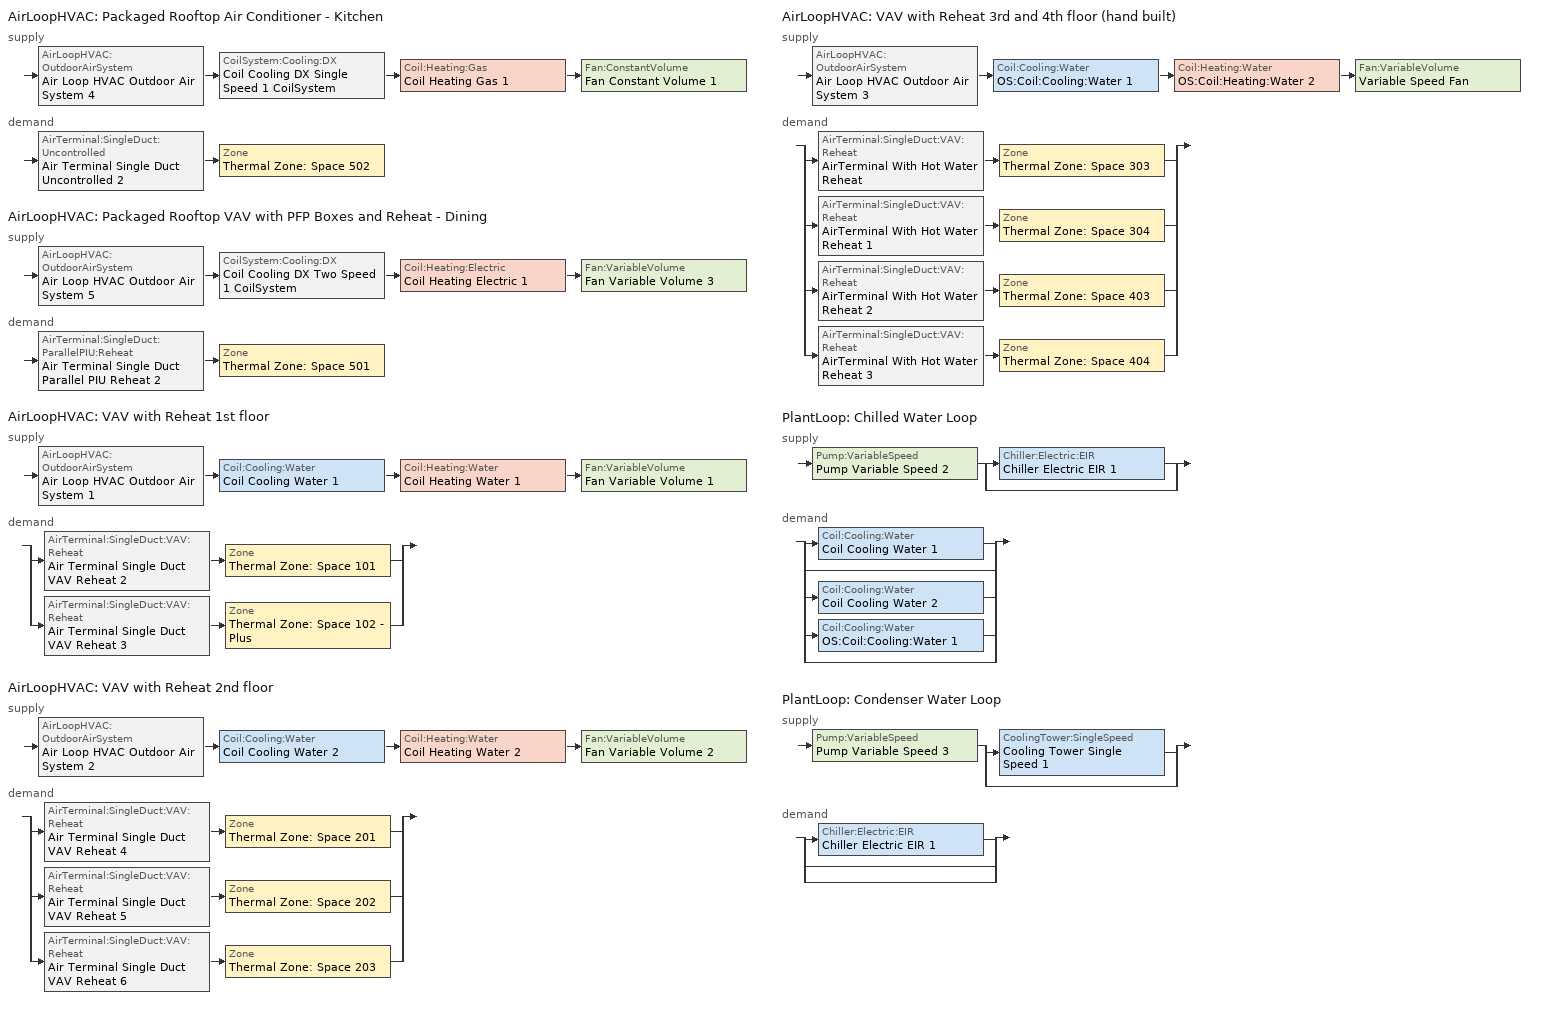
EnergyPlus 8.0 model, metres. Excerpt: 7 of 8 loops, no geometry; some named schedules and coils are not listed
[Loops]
AirLoopHVAC 'Packaged Rooftop Air Conditioner - Kitchen'
 supply: AirLoopHVAC:OutdoorAirSystem 'Air Loop HVAC Outdoor Air System 4' > CoilSystem:Cooling:DX 'Coil Cooling DX Single Speed 1 CoilSystem' > Coil:Heating:Gas 'Coil Heating Gas 1' > Fan:ConstantVolume 'Fan Constant Volume 1'
 demand: AirTerminal:SingleDuct:Uncontrolled 'Air Terminal Single Duct Uncontrolled 2' > Zone 'Thermal Zone: Space 502'
AirLoopHVAC 'Packaged Rooftop VAV with PFP Boxes and Reheat - Dining'
 supply: AirLoopHVAC:OutdoorAirSystem 'Air Loop HVAC Outdoor Air System 5' > CoilSystem:Cooling:DX 'Coil Cooling DX Two Speed 1 CoilSystem' > Coil:Heating:Electric 'Coil Heating Electric 1' > Fan:VariableVolume 'Fan Variable Volume 3'
 demand: AirTerminal:SingleDuct:ParallelPIU:Reheat 'Air Terminal Single Duct Parallel PIU Reheat 2' > Zone 'Thermal Zone: Space 501'
AirLoopHVAC 'VAV with Reheat 1st floor'
 supply: AirLoopHVAC:OutdoorAirSystem 'Air Loop HVAC Outdoor Air System 1' > Coil:Cooling:Water 'Coil Cooling Water 1' > Coil:Heating:Water 'Coil Heating Water 1' > Fan:VariableVolume 'Fan Variable Volume 1'
 demand: split
  | AirTerminal:SingleDuct:VAV:Reheat 'Air Terminal Single Duct VAV Reheat 2' > Zone 'Thermal Zone: Space 101'
  | AirTerminal:SingleDuct:VAV:Reheat 'Air Terminal Single Duct VAV Reheat 3' > Zone 'Thermal Zone: Space 102 - Plus'
AirLoopHVAC 'VAV with Reheat 2nd floor'
 supply: AirLoopHVAC:OutdoorAirSystem 'Air Loop HVAC Outdoor Air System 2' > Coil:Cooling:Water 'Coil Cooling Water 2' > Coil:Heating:Water 'Coil Heating Water 2' > Fan:VariableVolume 'Fan Variable Volume 2'
 demand: split
  | AirTerminal:SingleDuct:VAV:Reheat 'Air Terminal Single Duct VAV Reheat 4' > Zone 'Thermal Zone: Space 201'
  | AirTerminal:SingleDuct:VAV:Reheat 'Air Terminal Single Duct VAV Reheat 5' > Zone 'Thermal Zone: Space 202'
  | AirTerminal:SingleDuct:VAV:Reheat 'Air Terminal Single Duct VAV Reheat 6' > Zone 'Thermal Zone: Space 203'
AirLoopHVAC 'VAV with Reheat 3rd and 4th floor (hand built)'
 supply: AirLoopHVAC:OutdoorAirSystem 'Air Loop HVAC Outdoor Air System 3' > Coil:Cooling:Water 'OS:Coil:Cooling:Water 1' > Coil:Heating:Water 'OS:Coil:Heating:Water 2' > Fan:VariableVolume 'Variable Speed Fan'
 demand: split
  | AirTerminal:SingleDuct:VAV:Reheat 'AirTerminal With Hot Water Reheat' > Zone 'Thermal Zone: Space 303'
  | AirTerminal:SingleDuct:VAV:Reheat 'AirTerminal With Hot Water Reheat 1' > Zone 'Thermal Zone: Space 304'
  | AirTerminal:SingleDuct:VAV:Reheat 'AirTerminal With Hot Water Reheat 2' > Zone 'Thermal Zone: Space 403'
  | AirTerminal:SingleDuct:VAV:Reheat 'AirTerminal With Hot Water Reheat 3' > Zone 'Thermal Zone: Space 404'
PlantLoop 'Chilled Water Loop'
 supply: Pump:VariableSpeed 'Pump Variable Speed 2' > split
  | Chiller:Electric:EIR 'Chiller Electric EIR 1'
  | bypass
 demand: split
  | Coil:Cooling:Water 'Coil Cooling Water 1'
  | bypass
  | Coil:Cooling:Water 'Coil Cooling Water 2'
  | Coil:Cooling:Water 'OS:Coil:Cooling:Water 1'
  | bypass
PlantLoop 'Condenser Water Loop'
 supply: Pump:VariableSpeed 'Pump Variable Speed 3' > split
  | CoolingTower:SingleSpeed 'Cooling Tower Single Speed 1'
  | bypass
 demand: split
  | Chiller:Electric:EIR 'Chiller Electric EIR 1'
  | bypass
  | bypass
[ZoneControl:Thermostat] Control Object Type 1=ThermostatSetpoint:DualSetpoint
Name | Zone or ZoneList | Control Type Schedule | Control Name 1
Thermal Zone: Space 101 Thermostat | Thermal Zone: Space 101 | Thermal Zone: Space 101 Thermostat Schedule | Thermostat Setpoint Dual Setpoint 1
Thermal Zone: Space 102 - Plus Thermostat | Thermal Zone: Space 102 - Plus | Thermal Zone: Space 102 - Plus Thermostat Schedule | LargeHotel Thermostat
Thermal Zone: Space 201 Thermostat | Thermal Zone: Space 201 | Thermal Zone: Space 201 Thermostat Schedule | Thermostat Setpoint Dual Setpoint 2
Thermal Zone: Space 202 Thermostat | Thermal Zone: Space 202 | Thermal Zone: Space 202 Thermostat Schedule | Thermostat Setpoint Dual Setpoint 3
Thermal Zone: Space 203 Thermostat | Thermal Zone: Space 203 | Thermal Zone: Space 203 Thermostat Schedule | Thermostat Setpoint Dual Setpoint 4
Thermal Zone: Space 303 Thermostat | Thermal Zone: Space 303 | Thermal Zone: Space 303 Thermostat Schedule | LargeHotel Corr Thermostat
Thermal Zone: Space 304 Thermostat | Thermal Zone: Space 304 | Thermal Zone: Space 304 Thermostat Schedule | Thermostat Setpoint Dual Setpoint 5
Thermal Zone: Space 403 Thermostat | Thermal Zone: Space 403 | Thermal Zone: Space 403 Thermostat Schedule | LargeHotel Corr Thermostat
Thermal Zone: Space 404 Thermostat | Thermal Zone: Space 404 | Thermal Zone: Space 404 Thermostat Schedule | Thermostat Setpoint Dual Setpoint 6
Thermal Zone: Space 501 Thermostat | Thermal Zone: Space 501 | Thermal Zone: Space 501 Thermostat Schedule | Thermostat Setpoint Dual Setpoint 7
Thermal Zone: Space 502 Thermostat | Thermal Zone: Space 502 | Thermal Zone: Space 502 Thermostat Schedule | Thermostat Setpoint Dual Setpoint 8
[ThermostatSetpoint:DualSetpoint]
Name | Heating Setpoint Temperature Schedule | Cooling Setpoint Temperature Schedule
Thermostat Setpoint Dual Setpoint 1 | SuperMarket HtgSetp | SuperMarket ClgSetp
LargeHotel Thermostat | LargeHotel HtgSetp | LargeHotel ClgSetp
Thermostat Setpoint Dual Setpoint 2 | Medium Office HtgSetp | Medium Office ClgSetp
Thermostat Setpoint Dual Setpoint 3 | Medium Office HtgSetp 1 | Medium Office ClgSetp 1
Thermostat Setpoint Dual Setpoint 4 | Medium Office HtgSetp 2 | Medium Office ClgSetp 2
LargeHotel Corr Thermostat | LargeHotel Corr HtgSetp | LargeHotel Corr ClgSetp
Thermostat Setpoint Dual Setpoint 5 | Medium Office HtgSetp 3 | Medium Office ClgSetp 3
Thermostat Setpoint Dual Setpoint 6 | Medium Office HtgSetp 4 | Medium Office ClgSetp 4
Thermostat Setpoint Dual Setpoint 7 | FullServiceRestaurant HtgSetp | FullServiceRestaurant ClgSetp
Thermostat Setpoint Dual Setpoint 8 | FullServiceRestaurant HtgSetp Kitchen | FullServiceRestaurant ClgSetp Kitchen
[AirTerminal:SingleDuct:VAV:Reheat] Maximum Air Flow Rate {m3/s}=Autosize; Zone Minimum Air Flow Input Method=Constant; Constant Minimum Air Flow Fraction=0.3; Fixed Minimum Air Flow Rate {m3/s}=0.3; Maximum Hot Water or Steam Flow Rate {m3/s}=Autosize; Minimum Hot Water or Steam Flow Rate {m3/s}=0; Convergence Tolerance=0.001; Damper Heating Action=Normal; Maximum Flow per Zone Floor Area During Reheat {m3/s-m2}=Autocalculate; Maximum Flow Fraction During Reheat=Autocalculate; Maximum Reheat Air Temperature {C}=35
Name | Availability Schedule | Reheat Coil
Air Terminal Single Duct VAV Reheat 2 | Always On Discrete | Coil Heating Water 3
Air Terminal Single Duct VAV Reheat 3 | Always On Discrete | Coil Heating Water 4
Air Terminal Single Duct VAV Reheat 4 | Always On Discrete | Coil Heating Water 6
Air Terminal Single Duct VAV Reheat 5 | Always On Discrete | Coil Heating Water 7
Air Terminal Single Duct VAV Reheat 6 | Always On Discrete | Coil Heating Water 8
AirTerminal With Hot Water Reheat | Always On Discrete 5 | OS:Coil:Heating:Water 1
AirTerminal With Hot Water Reheat 1 | Always On Discrete 7 | OS:Coil:Heating:Water 3
AirTerminal With Hot Water Reheat 2 | Always On Discrete 9 | OS:Coil:Heating:Water 4
AirTerminal With Hot Water Reheat 3 | Always On Discrete 11 | OS:Coil:Heating:Water 5
[Coil:Heating:Water] U-Factor Times Area Value {W/K}=Autosize; Maximum Water Flow Rate {m3/s}=Autosize; Performance Input Method=UFactorTimesAreaAndDesignWaterFlowRate; Rated Capacity {W}=Autosize; Rated Inlet Water Temperature {C}=82.2; Rated Inlet Air Temperature {C}=16.6; Rated Outlet Water Temperature {C}=71.1; Rated Outlet Air Temperature {C}=32.2; Rated Ratio for Air and Water Convection=0.5
Name | Availability Schedule
Coil Heating Water 1; Coil Heating Water 2 | Always On Discrete
OS:Coil:Heating:Water 2 | Always On Discrete 3
[Zone equipment]
Thermal Zone: Space 101: Air Terminal Single Duct VAV Reheat 2
Thermal Zone: Space 102 - Plus: Air Terminal Single Duct VAV Reheat 3
Thermal Zone: Space 201: Air Terminal Single Duct VAV Reheat 4
Thermal Zone: Space 202: Air Terminal Single Duct VAV Reheat 5
Thermal Zone: Space 203: Air Terminal Single Duct VAV Reheat 6
Thermal Zone: Space 303: AirTerminal With Hot Water Reheat
Thermal Zone: Space 304: AirTerminal With Hot Water Reheat 1
Thermal Zone: Space 403: AirTerminal With Hot Water Reheat 2
Thermal Zone: Space 404: AirTerminal With Hot Water Reheat 3
Thermal Zone: Space 501: Air Terminal Single Duct Parallel PIU Reheat 2
Thermal Zone: Space 502: Air Terminal Single Duct Uncontrolled 2
[Sizing:Zone] Zone Cooling Design Supply Air Temperature Input Method=SupplyAirTemperature; Zone Cooling Design Supply Air Temperature {C}=14; Zone Heating Design Supply Air Temperature Input Method=SupplyAirTemperature; Zone Heating Design Supply Air Temperature {C}=40; Zone Cooling Design Supply Air Humidity Ratio {kgWater/kgDryAir}=0.0085; Zone Heating Design Supply Air Humidity Ratio {kgWater/kgDryAir}=0.008; Cooling Design Air Flow Method=DesignDay; Cooling Design Air Flow Rate {m3/s}=0; Cooling Minimum Air Flow per Zone Floor Area {m3/s-m2}=0.000762; Cooling Minimum Air Flow {m3/s}=0; Cooling Minimum Air Flow Fraction=0; Heating Design Air Flow Method=DesignDay; Heating Design Air Flow Rate {m3/s}=0; Heating Maximum Air Flow per Zone Floor Area {m3/s-m2}=0.002032; Heating Maximum Air Flow {m3/s}=0.141576; Heating Maximum Air Flow Fraction=0.3
Name | Design Specification Outdoor Air Object | Design Specification Zone Air Distribution Object
Thermal Zone: Space 101 | CBECS_1980-2004 ClimateZone 1-8 SuperMarket Sales/Produce Ventilation | Thermal Zone: Space 101 Design Spec Zone Air Dist
Thermal Zone: Space 102 - Plus | LargeHotel Lobby Outdoor Air | Thermal Zone: Space 102 - Plus Design Spec Zone Air Dist
Thermal Zone: Space 201 | CBECS_1980-2004 ClimateZone 1-8 MediumOffice WholeBuilding Ventilation | Thermal Zone: Space 201 Design Spec Zone Air Dist
Thermal Zone: Space 202 | CBECS_1980-2004 ClimateZone 1-8 MediumOffice WholeBuilding Ventilation | Thermal Zone: Space 202 Design Spec Zone Air Dist
Thermal Zone: Space 203 | CBECS_1980-2004 ClimateZone 1-8 MediumOffice WholeBuilding Ventilation | Thermal Zone: Space 203 Design Spec Zone Air Dist
Thermal Zone: Space 303 | LargeHotel Corridor Outdoor Air | Thermal Zone: Space 303 Design Spec Zone Air Dist
Thermal Zone: Space 304 | CBECS_1980-2004 ClimateZone 1-8 MediumOffice WholeBuilding Ventilation | Thermal Zone: Space 304 Design Spec Zone Air Dist
Thermal Zone: Space 403 | LargeHotel Corridor Outdoor Air | Thermal Zone: Space 403 Design Spec Zone Air Dist
Thermal Zone: Space 404 | CBECS_1980-2004 ClimateZone 1-8 MediumOffice WholeBuilding Ventilation | Thermal Zone: Space 404 Design Spec Zone Air Dist
Thermal Zone: Space 501 | CBECS_1980-2004 ClimateZone 1-8 FullServiceRestaurant Dining Ventilation | Thermal Zone: Space 501 Design Spec Zone Air Dist
Thermal Zone: Space 502 | CBECS_1980-2004 ClimateZone 1-8 FullServiceRestaurant Kitchen Ventilation | Thermal Zone: Space 502 Design Spec Zone Air Dist
[DesignSpecification:ZoneAirDistribution] Zone Air Distribution Effectiveness in Cooling Mode=1; Zone Air Distribution Effectiveness in Heating Mode=1
Thermal Zone: Space 101 Design Spec Zone Air Dist; Thermal Zone: Space 102 - Plus Design Spec Zone Air Dist; Thermal Zone: Space 201 Design Spec Zone Air Dist; Thermal Zone: Space 202 Design Spec Zone Air Dist; Thermal Zone: Space 203 Design Spec Zone Air Dist; Thermal Zone: Space 303 Design Spec Zone Air Dist; Thermal Zone: Space 304 Design Spec Zone Air Dist; Thermal Zone: Space 403 Design Spec Zone Air Dist; Thermal Zone: Space 404 Design Spec Zone Air Dist; Thermal Zone: Space 501 Design Spec Zone Air Dist; Thermal Zone: Space 502 Design Spec Zone Air Dist
[Controller:MechanicalVentilation] Demand Controlled Ventilation=No; System Outdoor Air Method=ZoneSum
Name | Availability Schedule | Zone Name 1 | Design Specification Outdoor Air Object Name 1 | Design Specification Zone Air Distribution Object Name 1 | Zone Name 2 | Design Specification Outdoor Air Object Name 2 | Design Specification Zone Air Distribution Object Name 2 | Zone Name 3 | Design Specification Outdoor Air Object Name 3 | Design Specification Zone Air Distribution Object Name 3 | Zone Name 4 | Design Specification Outdoor Air Object Name 4 | Design Specification Zone Air Distribution Object Name 4
Controller Mechanical Ventilation 1 | Always On Discrete | Thermal Zone: Space 101 | CBECS_1980-2004 ClimateZone 1-8 SuperMarket Sales/Produce Ventilation | Thermal Zone: Space 101 Design Spec Zone Air Dist | Thermal Zone: Space 102 - Plus | LargeHotel Lobby Outdoor Air | Thermal Zone: Space 102 - Plus Design Spec Zone Air Dist
Controller Mechanical Ventilation 2 | Always On Discrete | Thermal Zone: Space 201 | CBECS_1980-2004 ClimateZone 1-8 MediumOffice WholeBuilding Ventilation | Thermal Zone: Space 201 Design Spec Zone Air Dist | Thermal Zone: Space 202 | CBECS_1980-2004 ClimateZone 1-8 MediumOffice WholeBuilding Ventilation | Thermal Zone: Space 202 Design Spec Zone Air Dist | Thermal Zone: Space 203 | CBECS_1980-2004 ClimateZone 1-8 MediumOffice WholeBuilding Ventilation | Thermal Zone: Space 203 Design Spec Zone Air Dist
Controller Mechanical Ventilation 3 | Always On Discrete 1 | Thermal Zone: Space 303 | LargeHotel Corridor Outdoor Air | Thermal Zone: Space 303 Design Spec Zone Air Dist | Thermal Zone: Space 304 | CBECS_1980-2004 ClimateZone 1-8 MediumOffice WholeBuilding Ventilation | Thermal Zone: Space 304 Design Spec Zone Air Dist | Thermal Zone: Space 403 | LargeHotel Corridor Outdoor Air | Thermal Zone: Space 403 Design Spec Zone Air Dist | Thermal Zone: Space 404 | CBECS_1980-2004 ClimateZone 1-8 MediumOffice WholeBuilding Ventilation | Thermal Zone: Space 404 Design Spec Zone Air Dist
Controller Mechanical Ventilation 5 | Always On Discrete | Thermal Zone: Space 501 | CBECS_1980-2004 ClimateZone 1-8 FullServiceRestaurant Dining Ventilation | Thermal Zone: Space 501 Design Spec Zone Air Dist
Controller Mechanical Ventilation 4 | Always On Discrete | Thermal Zone: Space 502 | CBECS_1980-2004 ClimateZone 1-8 FullServiceRestaurant Kitchen Ventilation | Thermal Zone: Space 502 Design Spec Zone Air Dist
[DesignSpecification:OutdoorAir] Outdoor Air Method=Sum; Outdoor Air Flow per Zone {m3/s}=0; Outdoor Air Flow Air Changes per Hour {1/hr}=0
Name | Outdoor Air Flow per Person {m3/s-person} | Outdoor Air Flow per Zone Floor Area {m3/s-m2}
CBECS_1980-2004 ClimateZone 1-8 SuperMarket Sales/Produce Ventilation; CBECS_1980-2004 ClimateZone 1-8 FullServiceRestaurant Kitchen Ventilation | 0.00707921 | 0
LargeHotel Lobby Outdoor Air | 0.0107645 | 0
CBECS_1980-2004 ClimateZone 1-8 MediumOffice WholeBuilding Ventilation; CBECS_1980-2004 ClimateZone 1-8 FullServiceRestaurant Dining Ventilation | 0.00943895 | 0
LargeHotel Corridor Outdoor Air | 0 | 0.000254
[Fan:ConstantVolume] Availability Schedule=Always On Discrete; Fan Efficiency=0.7; Maximum Flow Rate {m3/s}=AutoSize; Motor Efficiency=0.9; Motor In Airstream Fraction=1
Name | Pressure Rise {Pa}
Fan Constant Volume 3 | 300
Fan Constant Volume 1 | 500
[Coil:Cooling:DX:SingleSpeed]
Coil Cooling DX Single Speed 1: Availability Schedule=Always On Discrete; Rated Total Cooling Capacity {W}=Autosize; Rated Sensible Heat Ratio=Autosize; Rated COP {W/W}=3; Rated Air Flow Rate {m3/s}=Autosize; Rated Evaporator Fan Power Per Volume Flow Rate {W/(m3/s)}=773.3; Total Cooling Capacity Function of Temperature Curve=Curve Biquadratic 3; Total Cooling Capacity Function of Flow Fraction Curve=Curve Quadratic 2; Energy Input Ratio Function of Temperature Curve=Curve Biquadratic 4; Energy Input Ratio Function of Flow Fraction Curve=Curve Quadratic 3; Part Load Fraction Correlation Curve=Curve Quadratic 4; Condenser Type=AirCooled; Evaporative Condenser Effectiveness=0; Crankcase Heater Capacity {W}=0; Maximum Outdoor Dry-Bulb Temperature for Crankcase Heater Operation {C}=0; Basin Heater Capacity {W/K}=0; Basin Heater Setpoint Temperature {C}=10
[Coil:Heating:Electric] Availability Schedule=Always On Discrete; Efficiency=1; Nominal Capacity {W}=Autosize
Coil Heating Electric 3; Coil Heating Electric 1
[AirTerminal:SingleDuct:ParallelPIU:Reheat]
Air Terminal Single Duct Parallel PIU Reheat 2: Availability Schedule=Always On Discrete; Maximum Primary Air Flow Rate {m3/s}=Autosize; Maximum Secondary Air Flow Rate {m3/s}=Autosize; Minimum Primary Air Flow Fraction=Autosize; Fan On Flow Fraction=Autosize; Fan=Fan Constant Volume 3; Reheat Coil=Coil Heating Electric 3; Maximum Hot Water or Steam Flow Rate {m3/s}=Autosize; Minimum Hot Water or Steam Flow Rate {m3/s}=0; Convergence Tolerance=0.001
[AirTerminal:SingleDuct:Uncontrolled]
Air Terminal Single Duct Uncontrolled 2: Availability Schedule=Always On Discrete; Maximum Air Flow Rate {m3/s}=AutoSize
[AirLoopHVAC] Design Supply Air Flow Rate {m3/s}=AutoSize
Packaged Rooftop Air Conditioner - Kitchen; Packaged Rooftop VAV with PFP Boxes and Reheat - Dining; VAV with Reheat 1st floor; VAV with Reheat 2nd floor; VAV with Reheat 3rd and 4th floor (hand built)
[Sizing:System] Type of Load to Size On=Sensible; Design Outdoor Air Flow Rate {m3/s}=Autosize; Preheat Design Temperature {C}=7; Preheat Design Humidity Ratio {kgWater/kgDryAir}=0.008; Precool Design Temperature {C}=12.8; Precool Design Humidity Ratio {kgWater/kgDryAir}=0.008; Central Cooling Design Supply Air Temperature {C}=12.8; Sizing Option=NonCoincident; 100% Outdoor Air in Cooling=Yes; 100% Outdoor Air in Heating=Yes; Central Cooling Design Supply Air Humidity Ratio {kgWater/kgDryAir}=0.0085; Central Heating Design Supply Air Humidity Ratio {kgWater/kgDryAir}=0.008; Cooling Design Air Flow Method=DesignDay; Cooling Design Air Flow Rate {m3/s}=0; Heating Design Air Flow Method=DesignDay; Heating Design Air Flow Rate {m3/s}=0; System Outdoor Air Method=ZoneSum
Name | Minimum System Air Flow Ratio | Central Heating Design Supply Air Temperature {C}
Packaged Rooftop Air Conditioner - Kitchen | 1 | 40
Packaged Rooftop VAV with PFP Boxes and Reheat - Dining; VAV with Reheat 3rd and 4th floor (hand built) | 0.3 | 16.7
VAV with Reheat 1st floor; VAV with Reheat 2nd floor | 0.3 | 12.8
[Controller:OutdoorAir] Minimum Outdoor Air Flow Rate {m3/s}=Autosize; Maximum Outdoor Air Flow Rate {m3/s}=Autosize; Economizer Control Type=NoEconomizer; Economizer Control Action Type=ModulateFlow; Economizer Maximum Limit Dry-Bulb Temperature {C}=28; Economizer Maximum Limit Enthalpy {J/kg}=64000; Economizer Minimum Limit Dry-Bulb Temperature {C}=-100; Lockout Type=NoLockout; Minimum Limit Type=FixedMinimum; High Humidity Control=No; Control High Indoor Humidity Based on Outdoor Humidity Ratio=Yes; Heat Recovery Bypass Control Type=BypassWhenOAFlowGreaterThanMinimum
Name | Mechanical Ventilation Controller
Controller Outdoor Air 4 | Controller Mechanical Ventilation 4
Controller Outdoor Air 5 | Controller Mechanical Ventilation 5
Controller Outdoor Air 1 | Controller Mechanical Ventilation 1
Controller Outdoor Air 2 | Controller Mechanical Ventilation 2
Controller Outdoor Air 3 | Controller Mechanical Ventilation 3
[SetpointManager:MixedAir] Control Variable=Temperature
Setpoint Manager Mixed Air 9; Setpoint Manager Mixed Air 8; Setpoint Manager Mixed Air 7; Setpoint Manager Mixed Air 12; Setpoint Manager Mixed Air 11; Setpoint Manager Mixed Air 10; Setpoint Manager Mixed Air 3; Setpoint Manager Mixed Air 2; Setpoint Manager Mixed Air 1; Setpoint Manager Mixed Air 6; Setpoint Manager Mixed Air 5; Setpoint Manager Mixed Air 4; OS:SetpointManager:MixedAir 1; OS:SetpointManager:MixedAir 2; OS:SetpointManager:MixedAir 3
[CoilSystem:Cooling:DX] Availability Schedule=Always On Discrete
Name | Cooling Coil
Coil Cooling DX Single Speed 1 CoilSystem | Coil Cooling DX Single Speed 1
Coil Cooling DX Two Speed 1 CoilSystem | Coil Cooling DX Two Speed 1
[Coil:Heating:Gas]
Coil Heating Gas 1: Availability Schedule=Always On Discrete; Gas Burner Efficiency=0.8; Nominal Capacity {W}=AutoSize; Parasitic Electric Load {W}=0; Parasitic Gas Load {W}=0
[SetpointManager:SingleZone:Reheat]
Setpoint Manager Single Zone Reheat 1: Control Variable=Temperature; Minimum Supply Air Temperature {C}=-99; Maximum Supply Air Temperature {C}=99; Control Zone=Thermal Zone: Space 502
[Coil:Cooling:DX:TwoSpeed]
Coil Cooling DX Two Speed 1: Availability Schedule=Always On Discrete; Rated High Speed Total Cooling Capacity {W}=Autosize; Rated High Speed Sensible Heat Ratio=Autosize; Rated High Speed COP {W/W}=3; Rated High Speed Air Flow Rate {m3/s}=Autosize; Total Cooling Capacity Function of Temperature Curve=Curve Biquadratic 5; Total Cooling Capacity Function of Flow Fraction Curve=Curve Quadratic 5; Energy Input Ratio Function of Temperature Curve=Curve Biquadratic 6; Energy Input Ratio Function of Flow Fraction Curve=Curve Quadratic 6; Part Load Fraction Correlation Curve=Curve Quadratic 7; Rated Low Speed Total Cooling Capacity {W}=Autosize; Rated Low Speed Sensible Heat Ratio=0.69; Rated Low Speed COP {W/W}=3; Rated Low Speed Air Flow Rate {m3/s}=Autosize; Low Speed Total Cooling Capacity Function of Temperature Curve=Curve Biquadratic 7; Low Speed Energy Input Ratio Function of Temperature Curve=Curve Biquadratic 8; Condenser Type=AirCooled; High Speed Evaporative Condenser Effectiveness=0; Low Speed Evaporative Condenser Effectiveness=0; Basin Heater Capacity {W/K}=10; Basin Heater Setpoint Temperature {C}=2
[Fan:VariableVolume] Availability Schedule=Always On Discrete; Fan Efficiency=0.6045; Maximum Flow Rate {m3/s}=AutoSize; Fan Power Minimum Flow Rate Input Method=FixedFlowRate; Fan Power Minimum Flow Fraction=0; Fan Power Minimum Air Flow Rate {m3/s}=0; Motor Efficiency=0.93; Motor In Airstream Fraction=1; Fan Power Coefficient 1=0.0407599; Fan Power Coefficient 2=0.088045; Fan Power Coefficient 3=-0.0729261; Fan Power Coefficient 4=0.94374; Fan Power Coefficient 5=0
Name | Pressure Rise {Pa}
Fan Variable Volume 3; Fan Variable Volume 1; Fan Variable Volume 2 | 500
Variable Speed Fan | 1017.592
[SetpointManager:Scheduled] Control Variable=Temperature
Name | Schedule
Setpoint Manager Scheduled 5 | Deck_Temperature 2
Setpoint Manager Scheduled 1 | Deck_Temperature
Setpoint Manager Scheduled 4 | Deck_Temperature 1
Deck Temp SPM | Deck Temperature
Setpoint Manager Scheduled 3 | Chilled_Water_Temperature
[Controller:WaterCoil] Control Variable=Temperature; Actuator Variable=Flow; Controller Convergence Tolerance {deltaC}=Autosize; Maximum Actuated Flow {m3/s}=Autosize; Minimum Actuated Flow {m3/s}=1e-007
Name | Action
Controller Water Coil 2; Controller Water Coil 5; Controller Water Coil 7 | Reverse
Controller Water Coil 1; Controller Water Coil 6; Controller Water Coil 8 | Normal
[Coil:Cooling:Water] Design Water Flow Rate {m3/s}=Autosize; Design Air Flow Rate {m3/s}=Autosize; Design Inlet Water Temperature {C}=Autosize; Design Inlet Air Temperature {C}=Autosize; Design Outlet Air Temperature {C}=Autosize; Design Inlet Air Humidity Ratio {kgWater/kgDryAir}=Autosize; Design Outlet Air Humidity Ratio {kgWater/kgDryAir}=Autosize; Type of Analysis=SimpleAnalysis; Heat Exchanger Configuration=CounterFlow
Name | Availability Schedule
Coil Cooling Water 1; Coil Cooling Water 2 | Always On Discrete
OS:Coil:Cooling:Water 1 | Always On Discrete 2
[PlantLoop] Fluid Type=Water; Maximum Loop Temperature {C}=100; Minimum Loop Temperature {C}=0; Maximum Loop Flow Rate {m3/s}=Autosize; Minimum Loop Flow Rate {m3/s}=0; Plant Loop Volume {m3}=Autocalculate; Load Distribution Scheme=Optimal
Name | Plant Equipment Operation Scheme
Chilled Water Loop | Chilled Water Loop Operation Scheme List
Condenser Water Loop | Condenser Water Loop Operation Scheme List
[PlantEquipmentOperationSchemes] Control Scheme Object Type 1=PlantEquipmentOperation:CoolingLoad; Control Scheme Schedule Name 1=Always On Discrete
Name | Control Scheme Name 1
Chilled Water Loop Operation Scheme List | Chilled Water Loop Cooling Operation Scheme
Condenser Water Loop Operation Scheme List | Condenser Water Loop Cooling Operation Scheme
[PlantEquipmentOperation:CoolingLoad] Load Range Lower Limit 1 {W}=0; Load Range Upper Limit 1 {W}=1000000000
Name | Range Equipment List Name 1
Chilled Water Loop Cooling Operation Scheme | Chilled Water Loop Cooling Equipment List
Condenser Water Loop Cooling Operation Scheme | Condenser Water Loop Cooling Equipment List
[PlantEquipmentList]
Chilled Water Loop Cooling Equipment List: Chiller:Electric:EIR, Chiller Electric EIR 1
Condenser Water Loop Cooling Equipment List: CoolingTower:SingleSpeed, Cooling Tower Single Speed 1
[Sizing:Plant]
Name | Loop Type | Design Loop Exit Temperature {C} | Loop Design Temperature Difference {deltaC}
Chilled Water Loop | Cooling | 7.22 | 6.67
Condenser Water Loop | Condenser | 29.4 | 5.6
[Pump:VariableSpeed] Rated Flow Rate {m3/s}=Autosize; Rated Pump Head {Pa}=179352; Rated Power Consumption {W}=Autosize; Motor Efficiency=0.9; Fraction of Motor Inefficiencies to Fluid Stream=0; Coefficient 1 of the Part Load Performance Curve=0; Coefficient 2 of the Part Load Performance Curve=1; Coefficient 3 of the Part Load Performance Curve=0; Coefficient 4 of the Part Load Performance Curve=0; Minimum Flow Rate {m3/s}=0; Pump Control Type=Intermittent
Pump Variable Speed 2; Pump Variable Speed 3
[Chiller:Electric:EIR]
Chiller Electric EIR 1: Reference Capacity {W}=Autosize; Reference COP {W/W}=5.5; Reference Leaving Chilled Water Temperature {C}=6.67; Reference Entering Condenser Fluid Temperature {C}=29.4; Reference Chilled Water Flow Rate {m3/s}=Autosize; Reference Condenser Fluid Flow Rate {m3/s}=Autosize; Cooling Capacity Function of Temperature Curve=Curve Biquadratic 1; Electric Input to Cooling Output Ratio Function of Temperature Curve=Curve Biquadratic 2; Electric Input to Cooling Output Ratio Function of Part Load Ratio Curve=Curve Quadratic 1; Minimum Part Load Ratio=0.1; Maximum Part Load Ratio=1; Optimum Part Load Ratio=1; Minimum Unloading Ratio=0.2; Condenser Type=WaterCooled; Condenser Fan Power Ratio {W/W}=0; Fraction of Compressor Electric Consumption Rejected by Condenser=1; Leaving Chilled Water Lower Temperature Limit {C}=2; Chiller Flow Mode=NotModulated
[CoolingTower:SingleSpeed]
Cooling Tower Single Speed 1: Design Water Flow Rate {m3/s}=Autosize; Design Air Flow Rate {m3/s}=Autosize; Fan Power at Design Air Flow Rate {W}=Autosize; U-Factor Times Area Value at Design Air Flow Rate {W/K}=Autosize; Air Flow Rate in Free Convection Regime {m3/s}=Autosize; U-Factor Times Area Value at Free Convection Air Flow Rate {W/K}=Autosize; Performance Input Method=UFactorTimesAreaAndDesignWaterFlowRate; Free Convection Capacity {W}=0; Basin Heater Capacity {W/K}=0; Basin Heater Setpoint Temperature {C}=2; Evaporation Loss Factor {percent/K}=0.2; Drift Loss Percent {percent}=0.008; Blowdown Concentration Ratio=3; Capacity Control=FanCycling; Number of Cells=1; Cell Control=MinimalCell; Cell Minimum  Water Flow Rate Fraction=0.33; Cell Maximum Water Flow Rate Fraction=2.5; Sizing Factor=1
[SetpointManager:FollowOutdoorAirTemperature]
Setpoint Manager Follow Outdoor Air Temperature 1: Control Variable=Temperature; Reference Temperature Type=OutdoorAirWetBulb; Offset Temperature Difference {deltaC}=1.5; Maximum Setpoint Temperature {C}=80; Minimum Setpoint Temperature {C}=6
[Schedule:Compact]
Thermal Zone: Space 101 Thermostat Schedule; Thermal Zone: Space 102 - Plus Thermostat Schedule; Thermal Zone: Space 201 Thermostat Schedule; Thermal Zone: Space 202 Thermostat Schedule; Thermal Zone: Space 203 Thermostat Schedule; Thermal Zone: Space 303 Thermostat Schedule; Thermal Zone: Space 304 Thermostat Schedule; Thermal Zone: Space 403 Thermostat Schedule; Thermal Zone: Space 404 Thermostat Schedule; Thermal Zone: Space 501 Thermostat Schedule; Thermal Zone: Space 502 Thermostat Schedule: Through: 12/31, For: AllDays, Until: 24:00, 4
[Schedule:Day:Interval]
SuperMarket HtgSetp Default Schedule; SuperMarket HtgSetp Winter Design Day; Medium Office HtgSetp Default Schedule; Medium Office HtgSetp Default Schedule 1; Medium Office HtgSetp Default Schedule 2; Medium Office HtgSetp Default Schedule 3; Medium Office HtgSetp Default Schedule 4: No, 06:00, 15.6, 22:00, 21, 24:00, 15.6
SuperMarket HtgSetp Summer Design Day; Medium Office HtgSetp Rule 1 Day Schedule; Medium Office HtgSetp Summer Design Day; Medium Office HtgSetp Rule 1 Day Schedule 1; Medium Office HtgSetp Summer Design Day 1; Medium Office HtgSetp Rule 1 Day Schedule 2; Medium Office HtgSetp Summer Design Day 2; Medium Office HtgSetp Rule 1 Day Schedule 3; Medium Office HtgSetp Summer Design Day 3; Medium Office HtgSetp Rule 1 Day Schedule 4; Medium Office HtgSetp Summer Design Day 4; FullServiceRestaurant HtgSetp Summer Design Day; FullServiceRestaurant HtgSetp Kitchen Summer Design Day: No, 24:00, 15.6
SuperMarket ClgSetp Default Schedule; SuperMarket ClgSetp Summer Design Day: No, 06:00, 30, 22:00, 24, 24:00, 30
SuperMarket ClgSetp Winter Design Day; LargeHotel Corr ClgSetp Default Schedule; LargeHotel Corr ClgSetp Summer Design Day; LargeHotel Corr ClgSetp Winter Design Day; FullServiceRestaurant ClgSetp Winter Design Day; FullServiceRestaurant ClgSetp Kitchen Winter Design Day: No, 24:00, 30
LargeHotel HtgSetp Default Schedule; LargeHotel HtgSetp Summer Design Day; LargeHotel HtgSetp Winter Design Day: No, 07:00, 16, 24:00, 21
LargeHotel ClgSetp Default Schedule; LargeHotel ClgSetp Summer Design Day; LargeHotel ClgSetp Winter Design Day: No, 07:00, 30, 24:00, 24
Medium Office HtgSetp Rule 2 Day Schedule; Medium Office HtgSetp Rule 2 Day Schedule 1; Medium Office HtgSetp Rule 2 Day Schedule 2; Medium Office HtgSetp Rule 2 Day Schedule 3; Medium Office HtgSetp Rule 2 Day Schedule 4: No, 06:00, 15.6, 18:00, 21, 24:00, 15.6
Medium Office HtgSetp Winter Design Day; Medium Office HtgSetp Winter Design Day 1; Medium Office HtgSetp Winter Design Day 2; Medium Office HtgSetp Winter Design Day 3; Medium Office HtgSetp Winter Design Day 4; FullServiceRestaurant HtgSetp Winter Design Day: No, 24:00, 21
Medium Office ClgSetp Rule 1 Day Schedule; Medium Office ClgSetp Winter Design Day; Medium Office ClgSetp Rule 1 Day Schedule 1; Medium Office ClgSetp Winter Design Day 1; Medium Office ClgSetp Rule 1 Day Schedule 2; Medium Office ClgSetp Winter Design Day 2; Medium Office ClgSetp Rule 1 Day Schedule 3; Medium Office ClgSetp Winter Design Day 3; Medium Office ClgSetp Rule 1 Day Schedule 4; Medium Office ClgSetp Winter Design Day 4: No, 24:00, 26.7
Medium Office ClgSetp Default Schedule; Medium Office ClgSetp Summer Design Day; Medium Office ClgSetp Default Schedule 1; Medium Office ClgSetp Summer Design Day 1; Medium Office ClgSetp Default Schedule 2; Medium Office ClgSetp Summer Design Day 2; Medium Office ClgSetp Default Schedule 3; Medium Office ClgSetp Summer Design Day 3; Medium Office ClgSetp Default Schedule 4; Medium Office ClgSetp Summer Design Day 4: No, 06:00, 26.7, 22:00, 24, 24:00, 26.7
Medium Office ClgSetp Rule 2 Day Schedule; Medium Office ClgSetp Rule 2 Day Schedule 1; Medium Office ClgSetp Rule 2 Day Schedule 2; Medium Office ClgSetp Rule 2 Day Schedule 3; Medium Office ClgSetp Rule 2 Day Schedule 4: No, 06:00, 26.7, 18:00, 24, 24:00, 26.7
LargeHotel Corr HtgSetp Default Schedule; LargeHotel Corr HtgSetp Summer Design Day; LargeHotel Corr HtgSetp Winter Design Day: No, 24:00, 16
FullServiceRestaurant HtgSetp Default Schedule: No, 01:00, 21, 05:00, 15.6, 24:00, 21
FullServiceRestaurant ClgSetp Default Schedule; FullServiceRestaurant ClgSetp Summer Design Day: No, 01:00, 24, 05:00, 30, 24:00, 24
FullServiceRestaurant HtgSetp Kitchen Default Schedule: No, 01:00, 19, 05:00, 15.6, 24:00, 19
FullServiceRestaurant HtgSetp Kitchen Winter Design Day: No, 24:00, 19
FullServiceRestaurant ClgSetp Kitchen Default Schedule; FullServiceRestaurant ClgSetp Kitchen Summer Design Day: No, 01:00, 26, 05:00, 30, 24:00, 26
Chilled_Water_Temperature_Default; Chilled_Water_Temperature_Summer_Design_Day; Chilled_Water_Temperature_Winter_Design_Day: No, 24:00, 6.7
Deck Temperature Default; Deck Temperature Summer Design Day; Deck Temperature Winter Design Day; Deck_Temperature_Default; Deck_Temperature_Default 1; Deck_Temperature_Default 2; Deck_Temperature_Summer_Design_Day; Deck_Temperature_Summer_Design_Day 1; Deck_Temperature_Summer_Design_Day 2; Deck_Temperature_Winter_Design_Day; Deck_Temperature_Winter_Design_Day 1; Deck_Temperature_Winter_Design_Day 2: No, 24:00, 12.8
[Schedule:Week:Daily]
Schedule:Week:Daily {fca7762e-a1f6-4571-99ae-c75f2fe0b59b}: SuperMarket HtgSetp Default Schedule, SuperMarket HtgSetp Default Schedule, SuperMarket HtgSetp Default Schedule, SuperMarket HtgSetp Default Schedule, SuperMarket HtgSetp Default Schedule, SuperMarket HtgSetp Default Schedule, SuperMarket HtgSetp Default Schedule, SuperMarket HtgSetp Default Schedule, SuperMarket HtgSetp Summer Design Day, SuperMarket HtgSetp Winter Design Day, SuperMarket HtgSetp Default Schedule, SuperMarket HtgSetp Default Schedule
Schedule:Week:Daily {edb29046-9898-47c7-8825-7a36335d7f59}: SuperMarket ClgSetp Default Schedule, SuperMarket ClgSetp Default Schedule, SuperMarket ClgSetp Default Schedule, SuperMarket ClgSetp Default Schedule, SuperMarket ClgSetp Default Schedule, SuperMarket ClgSetp Default Schedule, SuperMarket ClgSetp Default Schedule, SuperMarket ClgSetp Default Schedule, SuperMarket ClgSetp Summer Design Day, SuperMarket ClgSetp Winter Design Day, SuperMarket ClgSetp Default Schedule, SuperMarket ClgSetp Default Schedule
Schedule:Week:Daily {8eef7790-f79b-43dc-bdf9-68ffb8587021}: LargeHotel HtgSetp Default Schedule, LargeHotel HtgSetp Default Schedule, LargeHotel HtgSetp Default Schedule, LargeHotel HtgSetp Default Schedule, LargeHotel HtgSetp Default Schedule, LargeHotel HtgSetp Default Schedule, LargeHotel HtgSetp Default Schedule, LargeHotel HtgSetp Default Schedule, LargeHotel HtgSetp Summer Design Day, LargeHotel HtgSetp Winter Design Day, LargeHotel HtgSetp Default Schedule, LargeHotel HtgSetp Default Schedule
Schedule:Week:Daily {ceca9a17-05d4-4ebb-9a84-28319932b396}: LargeHotel ClgSetp Default Schedule, LargeHotel ClgSetp Default Schedule, LargeHotel ClgSetp Default Schedule, LargeHotel ClgSetp Default Schedule, LargeHotel ClgSetp Default Schedule, LargeHotel ClgSetp Default Schedule, LargeHotel ClgSetp Default Schedule, LargeHotel ClgSetp Default Schedule, LargeHotel ClgSetp Summer Design Day, LargeHotel ClgSetp Winter Design Day, LargeHotel ClgSetp Default Schedule, LargeHotel ClgSetp Default Schedule
Schedule:Week:Daily {3601d217-42ca-43c3-a06d-5ec4740ee961}: Medium Office HtgSetp Rule 1 Day Schedule, Medium Office HtgSetp Default Schedule, Medium Office HtgSetp Default Schedule, Medium Office HtgSetp Default Schedule, Medium Office HtgSetp Default Schedule, Medium Office HtgSetp Default Schedule, Medium Office HtgSetp Rule 2 Day Schedule, Medium Office HtgSetp Default Schedule, Medium Office HtgSetp Summer Design Day, Medium Office HtgSetp Winter Design Day, Medium Office HtgSetp Default Schedule, Medium Office HtgSetp Default Schedule
Schedule:Week:Daily {afe2fdf9-370f-4ce6-9780-df4f4832f80a}: Medium Office ClgSetp Rule 1 Day Schedule, Medium Office ClgSetp Default Schedule, Medium Office ClgSetp Default Schedule, Medium Office ClgSetp Default Schedule, Medium Office ClgSetp Default Schedule, Medium Office ClgSetp Default Schedule, Medium Office ClgSetp Rule 2 Day Schedule, Medium Office ClgSetp Default Schedule, Medium Office ClgSetp Summer Design Day, Medium Office ClgSetp Winter Design Day, Medium Office ClgSetp Default Schedule, Medium Office ClgSetp Default Schedule
Schedule:Week:Daily {3b7e1e71-42bf-4c1b-b6e6-e5b407408a19}: Medium Office HtgSetp Rule 1 Day Schedule 1, Medium Office HtgSetp Default Schedule 1, Medium Office HtgSetp Default Schedule 1, Medium Office HtgSetp Default Schedule 1, Medium Office HtgSetp Default Schedule 1, Medium Office HtgSetp Default Schedule 1, Medium Office HtgSetp Rule 2 Day Schedule 1, Medium Office HtgSetp Default Schedule 1, Medium Office HtgSetp Summer Design Day 1, Medium Office HtgSetp Winter Design Day 1, Medium Office HtgSetp Default Schedule 1, Medium Office HtgSetp Default Schedule 1
Schedule:Week:Daily {27ce34c2-ae1b-4e7d-b5eb-e8d94306c4c6}: Medium Office ClgSetp Rule 1 Day Schedule 1, Medium Office ClgSetp Default Schedule 1, Medium Office ClgSetp Default Schedule 1, Medium Office ClgSetp Default Schedule 1, Medium Office ClgSetp Default Schedule 1, Medium Office ClgSetp Default Schedule 1, Medium Office ClgSetp Rule 2 Day Schedule 1, Medium Office ClgSetp Default Schedule 1, Medium Office ClgSetp Summer Design Day 1, Medium Office ClgSetp Winter Design Day 1, Medium Office ClgSetp Default Schedule 1, Medium Office ClgSetp Default Schedule 1
Schedule:Week:Daily {e8716ee3-081c-475b-a729-ad67af75b208}: Medium Office HtgSetp Rule 1 Day Schedule 2, Medium Office HtgSetp Default Schedule 2, Medium Office HtgSetp Default Schedule 2, Medium Office HtgSetp Default Schedule 2, Medium Office HtgSetp Default Schedule 2, Medium Office HtgSetp Default Schedule 2, Medium Office HtgSetp Rule 2 Day Schedule 2, Medium Office HtgSetp Default Schedule 2, Medium Office HtgSetp Summer Design Day 2, Medium Office HtgSetp Winter Design Day 2, Medium Office HtgSetp Default Schedule 2, Medium Office HtgSetp Default Schedule 2
Schedule:Week:Daily {f3cc6b1a-95fb-44a8-8b05-b4cad8176ea9}: Medium Office ClgSetp Rule 1 Day Schedule 2, Medium Office ClgSetp Default Schedule 2, Medium Office ClgSetp Default Schedule 2, Medium Office ClgSetp Default Schedule 2, Medium Office ClgSetp Default Schedule 2, Medium Office ClgSetp Default Schedule 2, Medium Office ClgSetp Rule 2 Day Schedule 2, Medium Office ClgSetp Default Schedule 2, Medium Office ClgSetp Summer Design Day 2, Medium Office ClgSetp Winter Design Day 2, Medium Office ClgSetp Default Schedule 2, Medium Office ClgSetp Default Schedule 2
Schedule:Week:Daily {b8d6977b-2a21-4583-956e-49ced65dc792}: LargeHotel Corr HtgSetp Default Schedule, LargeHotel Corr HtgSetp Default Schedule, LargeHotel Corr HtgSetp Default Schedule, LargeHotel Corr HtgSetp Default Schedule, LargeHotel Corr HtgSetp Default Schedule, LargeHotel Corr HtgSetp Default Schedule, LargeHotel Corr HtgSetp Default Schedule, LargeHotel Corr HtgSetp Default Schedule, LargeHotel Corr HtgSetp Summer Design Day, LargeHotel Corr HtgSetp Winter Design Day, LargeHotel Corr HtgSetp Default Schedule, LargeHotel Corr HtgSetp Default Schedule
Schedule:Week:Daily {1e64da76-30d6-4477-b278-6bd1dc073b68}: LargeHotel Corr ClgSetp Default Schedule, LargeHotel Corr ClgSetp Default Schedule, LargeHotel Corr ClgSetp Default Schedule, LargeHotel Corr ClgSetp Default Schedule, LargeHotel Corr ClgSetp Default Schedule, LargeHotel Corr ClgSetp Default Schedule, LargeHotel Corr ClgSetp Default Schedule, LargeHotel Corr ClgSetp Default Schedule, LargeHotel Corr ClgSetp Summer Design Day, LargeHotel Corr ClgSetp Winter Design Day, LargeHotel Corr ClgSetp Default Schedule, LargeHotel Corr ClgSetp Default Schedule
Schedule:Week:Daily {e2943341-2866-44fe-883c-9ca28fb9cdfc}: Medium Office HtgSetp Rule 1 Day Schedule 3, Medium Office HtgSetp Default Schedule 3, Medium Office HtgSetp Default Schedule 3, Medium Office HtgSetp Default Schedule 3, Medium Office HtgSetp Default Schedule 3, Medium Office HtgSetp Default Schedule 3, Medium Office HtgSetp Rule 2 Day Schedule 3, Medium Office HtgSetp Default Schedule 3, Medium Office HtgSetp Summer Design Day 3, Medium Office HtgSetp Winter Design Day 3, Medium Office HtgSetp Default Schedule 3, Medium Office HtgSetp Default Schedule 3
Schedule:Week:Daily {51b458f5-8c1f-461f-8dac-eda83d5723f9}: Medium Office ClgSetp Rule 1 Day Schedule 3, Medium Office ClgSetp Default Schedule 3, Medium Office ClgSetp Default Schedule 3, Medium Office ClgSetp Default Schedule 3, Medium Office ClgSetp Default Schedule 3, Medium Office ClgSetp Default Schedule 3, Medium Office ClgSetp Rule 2 Day Schedule 3, Medium Office ClgSetp Default Schedule 3, Medium Office ClgSetp Summer Design Day 3, Medium Office ClgSetp Winter Design Day 3, Medium Office ClgSetp Default Schedule 3, Medium Office ClgSetp Default Schedule 3
Schedule:Week:Daily {7e22758b-fb9d-40dd-be6d-ecc4163da477}: Medium Office HtgSetp Rule 1 Day Schedule 4, Medium Office HtgSetp Default Schedule 4, Medium Office HtgSetp Default Schedule 4, Medium Office HtgSetp Default Schedule 4, Medium Office HtgSetp Default Schedule 4, Medium Office HtgSetp Default Schedule 4, Medium Office HtgSetp Rule 2 Day Schedule 4, Medium Office HtgSetp Default Schedule 4, Medium Office HtgSetp Summer Design Day 4, Medium Office HtgSetp Winter Design Day 4, Medium Office HtgSetp Default Schedule 4, Medium Office HtgSetp Default Schedule 4
Schedule:Week:Daily {8602385f-ebd1-47c5-a533-0b934d201b06}: Medium Office ClgSetp Rule 1 Day Schedule 4, Medium Office ClgSetp Default Schedule 4, Medium Office ClgSetp Default Schedule 4, Medium Office ClgSetp Default Schedule 4, Medium Office ClgSetp Default Schedule 4, Medium Office ClgSetp Default Schedule 4, Medium Office ClgSetp Rule 2 Day Schedule 4, Medium Office ClgSetp Default Schedule 4, Medium Office ClgSetp Summer Design Day 4, Medium Office ClgSetp Winter Design Day 4, Medium Office ClgSetp Default Schedule 4, Medium Office ClgSetp Default Schedule 4
Schedule:Week:Daily {b77df914-8817-425c-ad52-6ff43e586ff1}: FullServiceRestaurant HtgSetp Default Schedule, FullServiceRestaurant HtgSetp Default Schedule, FullServiceRestaurant HtgSetp Default Schedule, FullServiceRestaurant HtgSetp Default Schedule, FullServiceRestaurant HtgSetp Default Schedule, FullServiceRestaurant HtgSetp Default Schedule, FullServiceRestaurant HtgSetp Default Schedule, FullServiceRestaurant HtgSetp Default Schedule, FullServiceRestaurant HtgSetp Summer Design Day, FullServiceRestaurant HtgSetp Winter Design Day, FullServiceRestaurant HtgSetp Default Schedule, FullServiceRestaurant HtgSetp Default Schedule
Schedule:Week:Daily {b1051cca-c2cc-49b5-a644-50431d5216f3}: FullServiceRestaurant ClgSetp Default Schedule, FullServiceRestaurant ClgSetp Default Schedule, FullServiceRestaurant ClgSetp Default Schedule, FullServiceRestaurant ClgSetp Default Schedule, FullServiceRestaurant ClgSetp Default Schedule, FullServiceRestaurant ClgSetp Default Schedule, FullServiceRestaurant ClgSetp Default Schedule, FullServiceRestaurant ClgSetp Default Schedule, FullServiceRestaurant ClgSetp Summer Design Day, FullServiceRestaurant ClgSetp Winter Design Day, FullServiceRestaurant ClgSetp Default Schedule, FullServiceRestaurant ClgSetp Default Schedule
Schedule:Week:Daily {a37f7503-e1cd-44af-8a5b-ad68934f1583}: FullServiceRestaurant HtgSetp Kitchen Default Schedule, FullServiceRestaurant HtgSetp Kitchen Default Schedule, FullServiceRestaurant HtgSetp Kitchen Default Schedule, FullServiceRestaurant HtgSetp Kitchen Default Schedule, FullServiceRestaurant HtgSetp Kitchen Default Schedule, FullServiceRestaurant HtgSetp Kitchen Default Schedule, FullServiceRestaurant HtgSetp Kitchen Default Schedule, FullServiceRestaurant HtgSetp Kitchen Default Schedule, FullServiceRestaurant HtgSetp Kitchen Summer Design Day, FullServiceRestaurant HtgSetp Kitchen Winter Design Day, FullServiceRestaurant HtgSetp Kitchen Default Schedule, FullServiceRestaurant HtgSetp Kitchen Default Schedule
Schedule:Week:Daily {ef7565d9-ef06-4c4b-b620-cbd11f787d3d}: FullServiceRestaurant ClgSetp Kitchen Default Schedule, FullServiceRestaurant ClgSetp Kitchen Default Schedule, FullServiceRestaurant ClgSetp Kitchen Default Schedule, FullServiceRestaurant ClgSetp Kitchen Default Schedule, FullServiceRestaurant ClgSetp Kitchen Default Schedule, FullServiceRestaurant ClgSetp Kitchen Default Schedule, FullServiceRestaurant ClgSetp Kitchen Default Schedule, FullServiceRestaurant ClgSetp Kitchen Default Schedule, FullServiceRestaurant ClgSetp Kitchen Summer Design Day, FullServiceRestaurant ClgSetp Kitchen Winter Design Day, FullServiceRestaurant ClgSetp Kitchen Default Schedule, FullServiceRestaurant ClgSetp Kitchen Default Schedule
Schedule:Week:Daily {8b3614f4-e8f7-4247-8070-e9449d88cc9f}: Chilled_Water_Temperature_Default, Chilled_Water_Temperature_Default, Chilled_Water_Temperature_Default, Chilled_Water_Temperature_Default, Chilled_Water_Temperature_Default, Chilled_Water_Temperature_Default, Chilled_Water_Temperature_Default, Chilled_Water_Temperature_Default, Chilled_Water_Temperature_Summer_Design_Day, Chilled_Water_Temperature_Winter_Design_Day, Chilled_Water_Temperature_Default, Chilled_Water_Temperature_Default
Schedule:Week:Daily {552fca95-af30-4908-9ec2-31d96a98912a}: Deck Temperature Default, Deck Temperature Default, Deck Temperature Default, Deck Temperature Default, Deck Temperature Default, Deck Temperature Default, Deck Temperature Default, Deck Temperature Default, Deck Temperature Summer Design Day, Deck Temperature Winter Design Day, Deck Temperature Default, Deck Temperature Default
Schedule:Week:Daily {1998dedd-5e83-4b97-bc99-17af3c2a7408}: Deck_Temperature_Default, Deck_Temperature_Default, Deck_Temperature_Default, Deck_Temperature_Default, Deck_Temperature_Default, Deck_Temperature_Default, Deck_Temperature_Default, Deck_Temperature_Default, Deck_Temperature_Summer_Design_Day, Deck_Temperature_Winter_Design_Day, Deck_Temperature_Default, Deck_Temperature_Default
Schedule:Week:Daily {b64d0a00-19dc-4588-a6ab-855b8b819270}: Deck_Temperature_Default 1, Deck_Temperature_Default 1, Deck_Temperature_Default 1, Deck_Temperature_Default 1, Deck_Temperature_Default 1, Deck_Temperature_Default 1, Deck_Temperature_Default 1, Deck_Temperature_Default 1, Deck_Temperature_Summer_Design_Day 1, Deck_Temperature_Winter_Design_Day 1, Deck_Temperature_Default 1, Deck_Temperature_Default 1
Schedule:Week:Daily {6e9d2820-4a96-4323-9f4a-ccbfb9d782c3}: Deck_Temperature_Default 2, Deck_Temperature_Default 2, Deck_Temperature_Default 2, Deck_Temperature_Default 2, Deck_Temperature_Default 2, Deck_Temperature_Default 2, Deck_Temperature_Default 2, Deck_Temperature_Default 2, Deck_Temperature_Summer_Design_Day 2, Deck_Temperature_Winter_Design_Day 2, Deck_Temperature_Default 2, Deck_Temperature_Default 2
[Schedule:Year]
SuperMarket HtgSetp: Schedule:Week:Daily {fca7762e-a1f6-4571-99ae-c75f2fe0b59b}, 1, 1, 12, 31
SuperMarket ClgSetp: Schedule:Week:Daily {edb29046-9898-47c7-8825-7a36335d7f59}, 1, 1, 12, 31
LargeHotel HtgSetp: Schedule:Week:Daily {8eef7790-f79b-43dc-bdf9-68ffb8587021}, 1, 1, 12, 31
LargeHotel ClgSetp: Schedule:Week:Daily {ceca9a17-05d4-4ebb-9a84-28319932b396}, 1, 1, 12, 31
Medium Office HtgSetp: Schedule:Week:Daily {3601d217-42ca-43c3-a06d-5ec4740ee961}, 1, 1, 12, 31
Medium Office ClgSetp: Schedule:Week:Daily {afe2fdf9-370f-4ce6-9780-df4f4832f80a}, 1, 1, 12, 31
Medium Office HtgSetp 1: Schedule:Week:Daily {3b7e1e71-42bf-4c1b-b6e6-e5b407408a19}, 1, 1, 12, 31
Medium Office ClgSetp 1: Schedule:Week:Daily {27ce34c2-ae1b-4e7d-b5eb-e8d94306c4c6}, 1, 1, 12, 31
Medium Office HtgSetp 2: Schedule:Week:Daily {e8716ee3-081c-475b-a729-ad67af75b208}, 1, 1, 12, 31
Medium Office ClgSetp 2: Schedule:Week:Daily {f3cc6b1a-95fb-44a8-8b05-b4cad8176ea9}, 1, 1, 12, 31
LargeHotel Corr HtgSetp: Schedule:Week:Daily {b8d6977b-2a21-4583-956e-49ced65dc792}, 1, 1, 12, 31
LargeHotel Corr ClgSetp: Schedule:Week:Daily {1e64da76-30d6-4477-b278-6bd1dc073b68}, 1, 1, 12, 31
Medium Office HtgSetp 3: Schedule:Week:Daily {e2943341-2866-44fe-883c-9ca28fb9cdfc}, 1, 1, 12, 31
Medium Office ClgSetp 3: Schedule:Week:Daily {51b458f5-8c1f-461f-8dac-eda83d5723f9}, 1, 1, 12, 31
Medium Office HtgSetp 4: Schedule:Week:Daily {7e22758b-fb9d-40dd-be6d-ecc4163da477}, 1, 1, 12, 31
Medium Office ClgSetp 4: Schedule:Week:Daily {8602385f-ebd1-47c5-a533-0b934d201b06}, 1, 1, 12, 31
FullServiceRestaurant HtgSetp: Schedule:Week:Daily {b77df914-8817-425c-ad52-6ff43e586ff1}, 1, 1, 12, 31
FullServiceRestaurant ClgSetp: Schedule:Week:Daily {b1051cca-c2cc-49b5-a644-50431d5216f3}, 1, 1, 12, 31
FullServiceRestaurant HtgSetp Kitchen: Schedule:Week:Daily {a37f7503-e1cd-44af-8a5b-ad68934f1583}, 1, 1, 12, 31
FullServiceRestaurant ClgSetp Kitchen: Schedule:Week:Daily {ef7565d9-ef06-4c4b-b620-cbd11f787d3d}, 1, 1, 12, 31
Chilled_Water_Temperature: Schedule:Week:Daily {8b3614f4-e8f7-4247-8070-e9449d88cc9f}, 1, 1, 12, 31
Deck Temperature: Schedule:Week:Daily {552fca95-af30-4908-9ec2-31d96a98912a}, 1, 1, 12, 31
Deck_Temperature: Schedule:Week:Daily {1998dedd-5e83-4b97-bc99-17af3c2a7408}, 1, 1, 12, 31
Deck_Temperature 1: Schedule:Week:Daily {b64d0a00-19dc-4588-a6ab-855b8b819270}, 1, 1, 12, 31
Deck_Temperature 2: Schedule:Week:Daily {6e9d2820-4a96-4323-9f4a-ccbfb9d782c3}, 1, 1, 12, 31
[Schedule:Constant] Hourly Value=1
Always On Discrete; Always On Discrete 1; Always On Discrete 5; Always On Discrete 7; Always On Discrete 9; Always On Discrete 11; Always On Discrete 2; Always On Discrete 3
[Curve:Biquadratic]
Name | Coefficient1 Constant | Coefficient2 x | Coefficient3 x**2 | Coefficient4 y | Coefficient5 y**2 | Coefficient6 x*y | Minimum Value of x {BasedOnField A2} | Maximum Value of x {BasedOnField A2} | Minimum Value of y {BasedOnField A3} | Maximum Value of y {BasedOnField A3}
Curve Biquadratic 3; Curve Biquadratic 5; Curve Biquadratic 7 | 0.42415 | 0.04426 | -0.00042 | 0.00333 | -8e-005 | -0.00021 | 17 | 22 | 13 | 46
Curve Biquadratic 4; Curve Biquadratic 6; Curve Biquadratic 8 | 1.23649 | -0.02431 | 0.00057 | -0.01434 | 0.00063 | -0.00038 | 17 | 22 | 13 | 46
Curve Biquadratic 1 | 1.02152 | 0.0370359 | 0.000233248 | -0.00389405 | -6.52536e-05 | -0.000268045 | 5 | 10 | 24 | 35
Curve Biquadratic 2 | 0.701769 | -0.00452016 | 0.00053311 | -0.00549821 | 0.000544579 | -0.000729032 | 5 | 10 | 24 | 35
[Curve:Quadratic]
Name | Coefficient1 Constant | Coefficient2 x | Coefficient3 x**2 | Minimum Value of x {BasedOnField A2} | Maximum Value of x {BasedOnField A2}
Curve Quadratic 2; Curve Quadratic 5 | 0.77136 | 0.34053 | -0.11088 | 0.75918 | 1.13877
Curve Quadratic 3; Curve Quadratic 6 | 1.2055 | -0.32953 | 0.12308 | 0.75918 | 1.13877
Curve Quadratic 4; Curve Quadratic 7 | 0.771 | 0.229 | 0 | 0 | 1
Curve Quadratic 1 | 0.0636912 | 0.584888 | 0.352803 | 0 | 1
